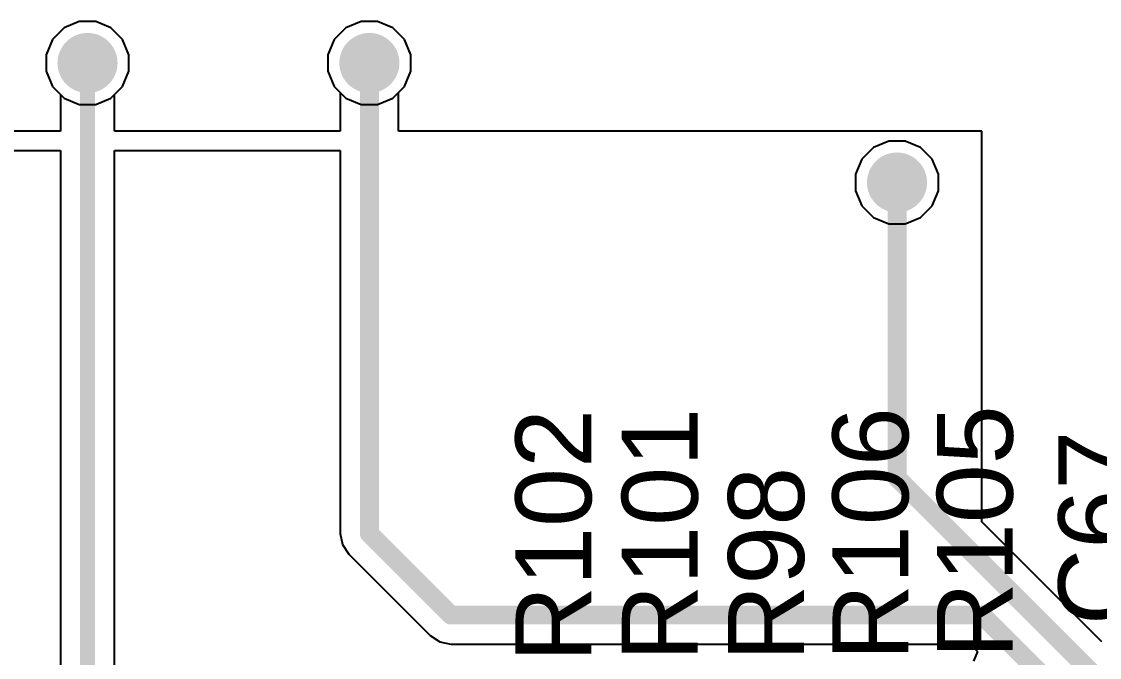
# Model space of a CAD drawing. Header units: millimetres. Extents: x 0 to 5423, y 0 to 5425.
# Drawn here: x 59.2 to 73.63, y 34.99 to 43.51 of the extents above; entities that cross this region are included whole.
import ezdxf

# ---------------------------------------------------------------- set-up
doc = ezdxf.new("R2010")
doc.units = ezdxf.units.MM
for name, color, linetype in [('BottomLayer', 5, 'Continuous'), ('BottomSolder', 6, 'Continuous'), ('TopLayer', 1, 'Continuous'), ('TopOverlay', 2, 'Continuous'), ('TopSolder', 216, 'Continuous'), ('ViaHoleLayer', 16, 'Continuous')]:
    doc.layers.add(name, color=color, linetype=linetype)
doc.styles.add('Arial', font='', dxfattribs={"height": 0.2})
doc.styles.get('Arial').set_extended_font_data('Arial')

msp = doc.modelspace()

# ---------------------------------------------------------------- hatches: boundary and pattern name
at = {"layer": 'BottomLayer'}
h = msp.add_hatch(color=5, dxfattribs=at)
edge = h.paths.add_edge_path()
edge.add_arc((60.084, 42.951), 0.3, 0, 360)
h = msp.add_hatch(color=5, dxfattribs=at)
edge = h.paths.add_edge_path()
edge.add_arc((63.856, 42.951), 0.3, 0, 360)
h = msp.add_hatch(color=5, dxfattribs=at)
edge = h.paths.add_edge_path()
edge.add_arc((70.917, 41.351), 0.3, 0, 360)
at = {"layer": 'BottomSolder'}
h = msp.add_hatch(color=6, dxfattribs=at)
edge = h.paths.add_edge_path()
edge.add_arc((60.084, 42.951), 0.402, 0, 360)
h = msp.add_hatch(color=6, dxfattribs=at)
edge = h.paths.add_edge_path()
edge.add_arc((63.856, 42.951), 0.402, 0, 360)
h = msp.add_hatch(color=6, dxfattribs=at)
edge = h.paths.add_edge_path()
edge.add_arc((70.917, 41.351), 0.402, 0, 360)
at = {"layer": 'TopLayer'}
h = msp.add_hatch(color=1, dxfattribs=at)
edge = h.paths.add_edge_path()
edge.add_arc((60.084, 42.951), 0.3, 0, 360)
h = msp.add_hatch(color=1, dxfattribs=at)
edge = h.paths.add_edge_path()
edge.add_arc((63.856, 42.951), 0.3, 0, 360)
h = msp.add_hatch(color=1, dxfattribs=at)
edge = h.paths.add_edge_path()
edge.add_arc((70.917, 41.351), 0.3, 0, 360)
at = {"layer": 'TopSolder'}
h = msp.add_hatch(color=216, dxfattribs=at)
edge = h.paths.add_edge_path()
edge.add_arc((60.084, 42.951), 0.402, 0, 360)
h = msp.add_hatch(color=216, dxfattribs=at)
edge = h.paths.add_edge_path()
edge.add_arc((63.856, 42.951), 0.402, 0, 360)
h = msp.add_hatch(color=216, dxfattribs=at)
edge = h.paths.add_edge_path()
edge.add_arc((70.917, 41.351), 0.402, 0, 360)
at = {"layer": 'ViaHoleLayer'}
h = msp.add_hatch(color=16, dxfattribs=at)
edge = h.paths.add_edge_path()
edge.add_arc((60.084, 42.951), 0.15, 0, 360)
h = msp.add_hatch(color=16, dxfattribs=at)
edge = h.paths.add_edge_path()
edge.add_arc((63.856, 42.951), 0.15, 0, 360)
h = msp.add_hatch(color=16, dxfattribs=at)
edge = h.paths.add_edge_path()
edge.add_arc((70.917, 41.351), 0.15, 0, 360)

# ---------------------------------------------------------------- linework, layer by layer
at = {"layer": 'BottomLayer'}
for p, q in [((59.771, 43.421), (59.615, 43.265)), ((59.974, 43.505), (59.771, 43.421)), ((60.195, 43.505), (59.974, 43.505)), ((60.398, 43.421), (60.195, 43.505)), ((60.554, 43.265), (60.398, 43.421)), ((63.542, 43.421), (63.386, 43.265)), ((63.745, 43.505), (63.542, 43.421)), ((63.966, 43.505), (63.745, 43.505)), ((64.169, 43.421), (63.966, 43.505)), ((64.325, 43.265), (64.169, 43.421)), ((59.615, 43.265), (59.53, 43.062)), ((60.638, 43.062), (60.554, 43.265)), ((63.386, 43.265), (63.302, 43.062)), ((64.41, 43.062), (64.325, 43.265)), ((59.53, 43.062), (59.53, 42.841)), ((60.638, 42.841), (60.638, 43.062)), ((63.302, 43.062), (63.302, 42.841)), ((64.41, 42.841), (64.41, 43.062)), ((59.53, 42.841), (59.615, 42.638)), ((60.554, 42.638), (60.638, 42.841)), ((63.302, 42.841), (63.386, 42.638)), ((64.325, 42.638), (64.41, 42.841)), ((59.615, 42.638), (59.771, 42.482)), ((60.398, 42.482), (60.554, 42.638)), ((63.386, 42.638), (63.542, 42.482)), ((64.169, 42.482), (64.325, 42.638)), ((59.771, 42.482), (59.974, 42.397)), ((60.195, 42.397), (60.398, 42.482)), ((63.542, 42.482), (63.745, 42.397)), ((63.966, 42.397), (64.169, 42.482)), ((59.974, 42.397), (60.195, 42.397)), ((63.745, 42.397), (63.966, 42.397)), ((70.807, 41.905), (70.603, 41.821)), ((71.027, 41.905), (70.807, 41.905)), ((71.231, 41.821), (71.027, 41.905)), ((70.603, 41.821), (70.447, 41.665)), ((71.386, 41.665), (71.231, 41.821)), ((70.447, 41.665), (70.363, 41.461)), ((71.471, 41.461), (71.386, 41.665)), ((70.363, 41.461), (70.363, 41.241)), ((71.471, 41.241), (71.471, 41.461)), ((70.363, 41.241), (70.447, 41.037)), ((71.386, 41.037), (71.471, 41.241)), ((70.447, 41.037), (70.603, 40.882)), ((71.231, 40.882), (71.386, 41.037)), ((70.603, 40.882), (70.807, 40.797)), ((71.027, 40.797), (71.231, 40.882)), ((70.807, 40.797), (71.027, 40.797))]:
    msp.add_line(p, q, dxfattribs=at)
at = {"layer": 'TopLayer'}
for p, q in [((59.771, 43.421), (59.615, 43.265)), ((59.974, 43.505), (59.771, 43.421)), ((60.195, 43.505), (59.974, 43.505)), ((60.398, 43.421), (60.195, 43.505)), ((60.554, 43.265), (60.398, 43.421)), ((63.542, 43.421), (63.386, 43.265)), ((63.745, 43.505), (63.542, 43.421)), ((63.966, 43.505), (63.745, 43.505)), ((64.169, 43.421), (63.966, 43.505)), ((64.325, 43.265), (64.169, 43.421)), ((59.615, 43.265), (59.53, 43.062)), ((60.638, 43.062), (60.554, 43.265)), ((63.386, 43.265), (63.302, 43.062)), ((64.41, 43.062), (64.325, 43.265)), ((59.53, 43.062), (59.53, 42.841)), ((60.638, 42.841), (60.638, 43.062)), ((63.302, 43.062), (63.302, 42.841)), ((64.41, 42.841), (64.41, 43.062)), ((59.53, 42.841), (59.615, 42.638)), ((60.554, 42.638), (60.638, 42.841)), ((63.302, 42.841), (63.386, 42.638)), ((64.325, 42.638), (64.41, 42.841)), ((59.615, 42.638), (59.722, 42.531)), ((60.447, 42.531), (60.554, 42.638)), ((63.386, 42.638), (63.467, 42.556)), ((63.467, 42.556), (63.467, 42.037)), ((64.244, 42.556), (64.325, 42.638)), ((64.244, 42.037), (64.244, 42.556)), ((59.722, 42.531), (59.722, 42.037)), ((60.447, 42.037), (60.447, 42.531)), ((59.722, 42.037), (53.619, 42.037)), ((63.467, 42.037), (60.447, 42.037)), ((72.053, 42.037), (64.244, 42.037)), ((72.053, 36.81), (72.053, 42.037)), ((53.878, 41.778), (59.722, 41.778)), ((59.722, 41.778), (59.722, 30.822)), ((60.447, 30.972), (60.447, 41.778)), ((60.447, 41.778), (63.467, 41.778)), ((63.467, 41.778), (63.467, 36.652)), ((73.659, 35.204), (72.053, 36.81)), ((63.467, 36.652), (63.497, 36.504)), ((63.497, 36.504), (63.581, 36.378)), ((63.581, 36.378), (64.671, 35.287)), ((64.671, 35.287), (64.797, 35.203)), ((64.797, 35.203), (64.946, 35.173)), ((64.946, 35.173), (71.892, 35.173)), ((71.892, 35.173), (71.993, 35.073)), ((71.993, 35.073), (71.94, 34.946))]:
    msp.add_line(p, q, dxfattribs=at)
for points, const_width in [([(60.046, 42.951), (60.084, 42.913)], 0.203), ([(60.084, 30.822), (60.084, 42.913)], 0.203), ([(63.856, 36.652), (63.856, 42.951)], 0.254), ([(70.917, 37.397), (70.917, 41.351)], 0.254), ([(70.917, 37.397), (73.96, 34.354)], 0.254), ([(63.856, 36.652), (64.946, 35.562)], 0.254), ([(64.946, 35.562), (72.053, 35.562)], 0.254), ([(72.053, 35.562), (73.46, 34.155)], 0.254)]:
    msp.add_lwpolyline(points, dxfattribs=dict(at, const_width=const_width))
for points, const_width in [([(59.995, 42.951, 1), (60.096, 42.951, 1)], 0.102), ([(60.034, 42.913, 1), (60.135, 42.913, 1)], 0.102), ([(60.034, 42.913, 1), (60.135, 42.913, 1)], 0.102), ([(63.792, 42.951, 1), (63.919, 42.951, 1)], 0.127), ([(70.853, 41.351, 1), (70.98, 41.351, 1)], 0.127), ([(70.853, 37.397, 1), (70.98, 37.397, 1)], 0.127), ([(70.853, 37.397, 1), (70.98, 37.397, 1)], 0.127), ([(63.792, 36.652, 1), (63.919, 36.652, 1)], 0.127), ([(63.792, 36.652, 1), (63.919, 36.652, 1)], 0.127), ([(64.883, 35.562, 1), (65.01, 35.562, 1)], 0.127), ([(64.883, 35.562, 1), (65.01, 35.562, 1)], 0.127), ([(71.989, 35.562, 1), (72.116, 35.562, 1)], 0.127), ([(71.989, 35.562, 1), (72.116, 35.562, 1)], 0.127)]:
    msp.add_lwpolyline(points, format="xyb", close=True, dxfattribs=dict(at, const_width=const_width))

# ---------------------------------------------------------------- texts
at = {"layer": 'TopOverlay', "style": 'Arial'}
for s, p in [('R102', (66.827, 34.926)), ('R101', (68.25, 34.942)), ('R106', (71.069, 34.951)), ('R105', (72.466, 34.976)), ('C67', (74.092, 35.425)), ('R98', (69.672, 34.942))]:
    msp.add_text(s, height=1.016, rotation=90, dxfattribs=at).set_placement(p)

doc.saveas('drawing.dxf')
